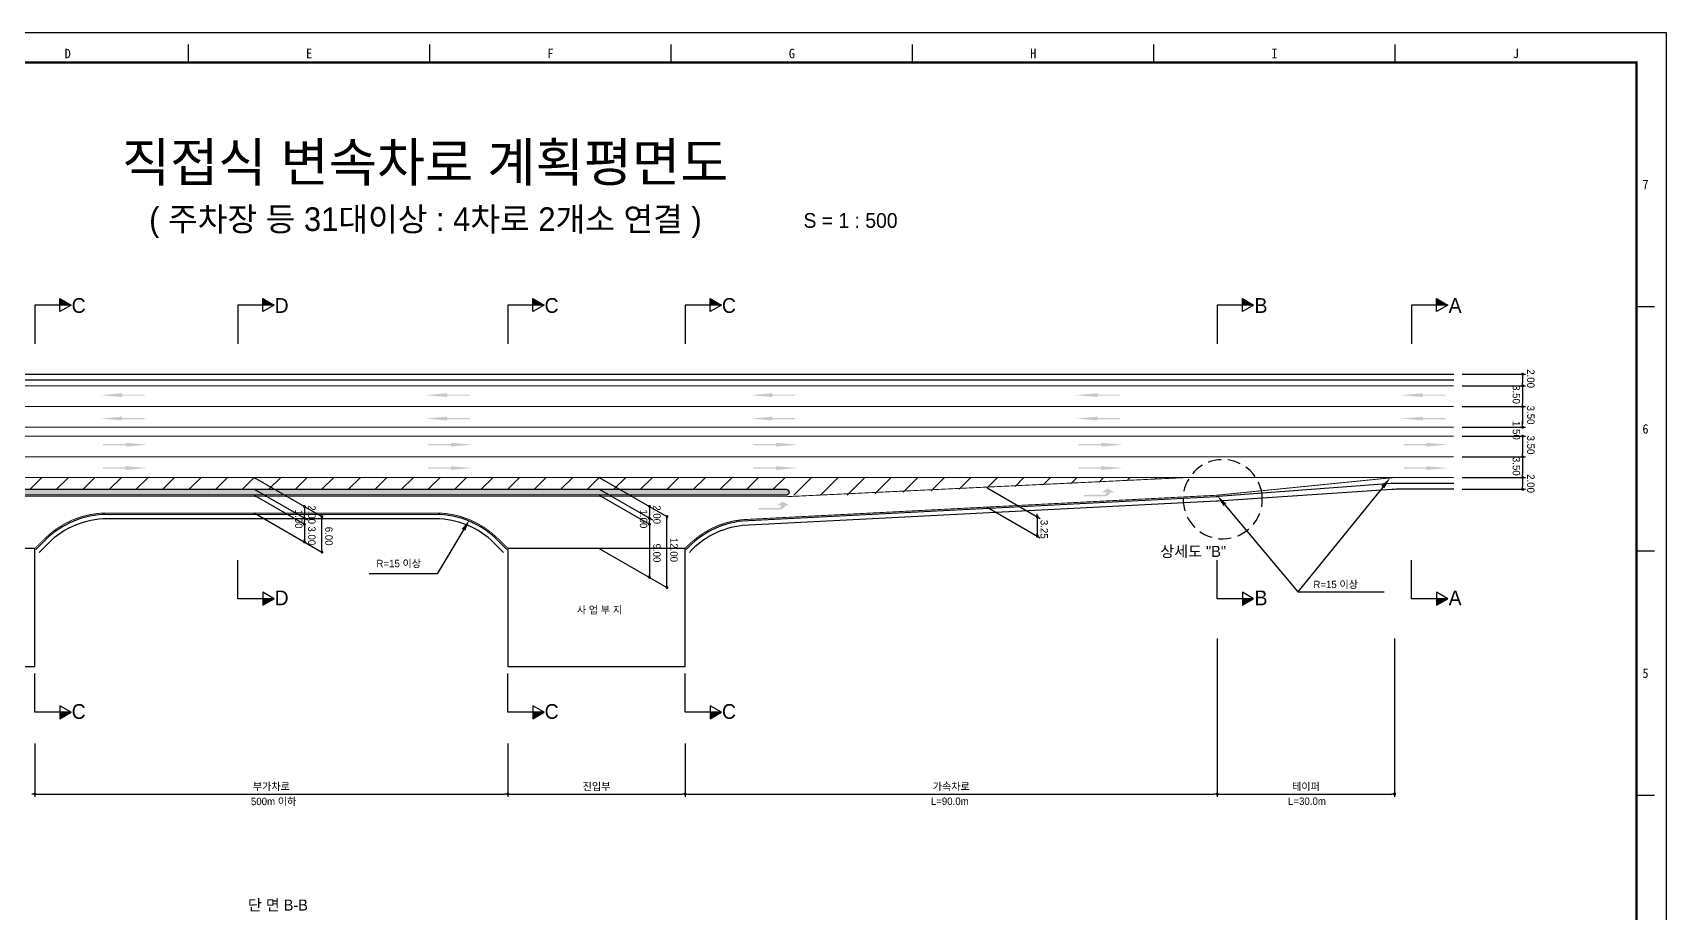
# Model space of a CAD drawing. Header units: millimetres. Extents: x 579 to 1002, y -21 to 278.
# Drawn here: x 725.7 to 1002, y 129.6 to 278.4 of the extents above; entities that cross this region are included whole.
import ezdxf
from ezdxf.enums import TextEntityAlignment as Align

# ---------------------------------------------------------------- set-up
doc = ezdxf.new("R2010")
doc.units = ezdxf.units.MM
doc.linetypes.add('HIDDEN', pattern=[9.525, 6.35, -3.175])
for name, color, linetype in [('CC-GSTR-0004', 4, 'Continuous'), ('CM-LANE-0030', 30, 'Continuous'), ('CZ-DIMT-0002', 7, 'Continuous'), ('CZ-LIN1-0007', 7, 'Continuous'), ('CZ-LIN2-0003', 3, 'Continuous'), ('CZ-LINE-0001', 7, 'Continuous'), ('CZ-TEXT-BOX0', 7, 'Continuous'), ('TITLE', 7, 'Continuous')]:
    doc.layers.add(name, color=color, linetype=linetype)
doc.styles.add('돋움', font='')
doc.styles.add('돋음체', font='')
doc.styles.get('돋움').set_extended_font_data('Dotum')
doc.styles.get('돋음체').set_extended_font_data('DotumChe')

# ---------------------------------------------------------------- blocks, each defined once
blk = doc.blocks.new('_Dot')
at = {"color": 0, "linetype": 'ByBlock', "lineweight": -2}
blk.add_line((-0.5, 0), (-1, 0), dxfattribs=at)
at = {"color": 0, "linetype": 'ByBlock', "const_width": 0.5}
blk.add_lwpolyline([(-0.25, 0, 1), (0.25, 0, 1)], format="xyb", close=True, dxfattribs=at)

msp = doc.modelspace()

# ---------------------------------------------------------------- hatches: boundary and pattern name
at = {"layer": 'CM-LANE-0030'}
h = msp.add_hatch(dxfattribs=at)
h.set_pattern_fill('ANSI31', color=256, style=0)
h.set_pattern_definition([(45, (-1394.8625, 433.8724), (-2.245064, 2.245064), [])])
h.paths.add_polyline_path([(653.65, 203.17), (682.33, 200.17), (687.14, 200.17), (687.11, 200.17, -0.949204), (687.16, 201.17), (853.17, 201.17, -0.974596), (853.2, 200.17), (853.18, 200.17), (862.91, 200.17), (921.15, 203.17)])
at = {"layer": 'CZ-LIN1-0007'}
for points in [[(740.84, 217.42), (740.84, 217.2), (744.67, 217.2), (744.67, 216.99), (740.84, 216.99), (740.84, 216.77), (737.19, 217.09)], [(795.84, 217.42), (795.84, 217.2), (799.67, 217.2), (799.67, 216.99), (795.84, 216.99), (795.84, 216.77), (792.19, 217.09)], [(850.84, 217.42), (850.84, 217.2), (854.67, 217.2), (854.67, 216.99), (850.84, 216.99), (850.84, 216.77), (847.19, 217.09)], [(905.84, 217.42), (905.84, 217.2), (909.67, 217.2), (909.67, 216.99), (905.84, 216.99), (905.84, 216.77), (902.19, 217.09)], [(960.84, 217.42), (960.84, 217.2), (964.67, 217.2), (964.67, 216.99), (960.84, 216.99), (960.84, 216.77), (957.19, 217.09)], [(740.84, 213.46), (740.84, 213.24), (744.67, 213.24), (744.67, 213.03), (740.84, 213.03), (740.84, 212.81), (737.19, 213.14)], [(795.84, 213.46), (795.84, 213.24), (799.67, 213.24), (799.67, 213.03), (795.84, 213.03), (795.84, 212.81), (792.19, 213.14)], [(850.84, 213.46), (850.84, 213.24), (854.67, 213.24), (854.67, 213.03), (850.84, 213.03), (850.84, 212.81), (847.19, 213.14)], [(905.84, 213.46), (905.84, 213.24), (909.67, 213.24), (909.67, 213.03), (905.84, 213.03), (905.84, 212.81), (902.19, 213.14)], [(960.84, 213.46), (960.84, 213.24), (964.67, 213.24), (964.67, 213.03), (960.84, 213.03), (960.84, 212.81), (957.19, 213.14)], [(741.45, 209.04), (741.45, 208.83), (737.62, 208.83), (737.62, 208.61), (741.45, 208.61), (741.45, 208.4), (745.1, 208.72)], [(796.45, 209.04), (796.45, 208.83), (792.62, 208.83), (792.62, 208.61), (796.45, 208.61), (796.45, 208.4), (800.1, 208.72)], [(851.45, 209.04), (851.45, 208.83), (847.62, 208.83), (847.62, 208.61), (851.45, 208.61), (851.45, 208.4), (855.1, 208.72)], [(906.45, 209.04), (906.45, 208.83), (902.62, 208.83), (902.62, 208.61), (906.45, 208.61), (906.45, 208.4), (910.1, 208.72)], [(961.45, 209.04), (961.45, 208.83), (957.62, 208.83), (957.62, 208.61), (961.45, 208.61), (961.45, 208.4), (965.1, 208.72)], [(741.45, 205.08), (741.45, 204.87), (737.62, 204.87), (737.62, 204.65), (741.45, 204.65), (741.45, 204.44), (745.1, 204.76)], [(796.45, 205.08), (796.45, 204.87), (792.62, 204.87), (792.62, 204.65), (796.45, 204.65), (796.45, 204.44), (800.1, 204.76)], [(851.45, 205.08), (851.45, 204.87), (847.62, 204.87), (847.62, 204.65), (851.45, 204.65), (851.45, 204.44), (855.1, 204.76)], [(906.45, 205.08), (906.45, 204.87), (902.62, 204.87), (902.62, 204.65), (906.45, 204.65), (906.45, 204.44), (910.1, 204.76)], [(961.45, 205.08), (961.45, 204.87), (957.62, 204.87), (957.62, 204.65), (961.45, 204.65), (961.45, 204.44), (965.1, 204.76)], [(852.06, 197.75, 0.267976), (853.09, 198.43), (853.72, 198.43), (852.55, 199.09), (851.6, 198.44), (852.3, 198.44, -0.504994), (851.99, 198.02), (848.52, 198), (848.53, 197.73)], [(907.06, 199.98, 0.267976), (908.09, 200.67), (908.72, 200.67), (907.55, 201.32), (906.6, 200.68), (907.3, 200.67, -0.504994), (906.99, 200.25), (903.52, 200.23), (903.53, 199.96)]]:
    msp.add_hatch(color=256, dxfattribs=at).paths.add_polyline_path(points)
at = {"layer": 'CZ-LIN2-0003'}
h = msp.add_hatch(dxfattribs=at)
h.set_pattern_fill('CROSS', color=256, scale=0.075, style=0)
h.set_pattern_definition([(0, (-1394.8625, 433.87236), (0.47625, 0.47625), [0.238125, -0.714375]), (90, (-1394.74343, 433.7533), (-0.47625, 0.47625), [0.238125, -0.714375])])
h.paths.add_polyline_path([(853.17, 201.17), (687.16, 201.17, 1), (687.16, 200.17), (853.17, 200.17, 1)])
at = {"layer": 'CZ-LINE-0001'}
for points in [[(730.33, 233.44), (730.33, 232.34), (732.23, 232.34)], [(764.66, 233.44), (764.66, 232.34), (766.56, 232.34)], [(810.33, 233.44), (810.33, 232.34), (812.23, 232.34)], [(840.33, 233.44), (840.33, 232.34), (842.23, 232.34)], [(930.33, 233.44), (930.33, 232.34), (932.23, 232.34)], [(963.16, 233.44), (963.16, 232.34), (965.07, 232.34)], [(766.56, 182.67), (764.66, 182.67), (764.66, 181.57)], [(932.23, 182.67), (930.33, 182.67), (930.33, 181.57)], [(965.07, 182.67), (963.16, 182.67), (963.16, 181.57)], [(732.23, 163.46), (730.33, 163.46), (730.33, 162.36)], [(812.23, 163.46), (810.33, 163.46), (810.33, 162.36)], [(842.23, 163.46), (840.33, 163.46), (840.33, 162.36)]]:
    msp.add_hatch(color=256, dxfattribs=at).paths.add_polyline_path(points)

# ---------------------------------------------------------------- linework, layer by layer
at = {"color": 0, "linetype": 'ByBlock', "lineweight": -2}
for p, q in [((977.74, 220.42), (977.74, 220.17)), ((977.74, 218.92), (977.74, 219.17)), ((977.74, 218.42), (977.74, 218.17)), ((977.74, 215.42), (977.74, 215.67)), ((977.74, 214.92), (977.74, 214.67)), ((977.74, 211.92), (977.74, 212.17)), ((977.74, 211.92), (977.74, 212.17)), ((977.74, 209.92), (977.74, 209.67)), ((977.74, 209.92), (977.74, 209.67)), ((977.74, 206.92), (977.74, 207.17)), ((977.74, 206.42), (977.74, 206.17)), ((977.74, 203.42), (977.74, 203.67)), ((977.74, 202.92), (977.74, 202.67)), ((977.74, 201.42), (977.74, 201.67)), ((771.68, 198.01), (771.68, 197.76)), ((771.68, 196.51), (771.68, 196.76)), ((774.64, 196.31), (774.64, 196.06)), ((830.05, 198.01), (830.05, 197.76)), ((830.05, 196.51), (830.05, 196.76)), ((833.01, 196.31), (833.01, 196.06)), ((895.65, 196.76), (895.65, 197.01)), ((895.65, 196.26), (895.65, 196.01)), ((771.68, 196.01), (771.68, 195.76)), ((771.68, 195.51), (771.68, 195.76)), ((830.05, 196.01), (830.05, 195.76)), ((830.05, 195.51), (830.05, 195.76)), ((895.65, 193.51), (895.65, 193.76)), ((771.68, 192.51), (771.68, 192.76)), ((774.64, 190.81), (774.64, 191.06)), ((830.05, 186.53), (830.05, 186.78)), ((833.01, 184.82), (833.01, 185.07))]:
    msp.add_line(p, q, dxfattribs=at)
at = {"color": 0, "linetype": 'ByBlock', "const_width": 0.25}
for points in [[(977.74, 220.54, 1), (977.74, 220.79, 1)], [(977.74, 218.79, 1), (977.74, 218.54, 1)], [(977.74, 218.54, 1), (977.74, 218.79, 1)], [(977.74, 215.29, 1), (977.74, 215.04, 1)], [(977.74, 215.04, 1), (977.74, 215.29, 1)], [(977.74, 211.79, 1), (977.74, 211.54, 1)], [(977.74, 211.79, 1), (977.74, 211.54, 1)], [(977.74, 210.04, 1), (977.74, 210.29, 1)], [(977.74, 210.04, 1), (977.74, 210.29, 1)], [(977.74, 206.79, 1), (977.74, 206.54, 1)], [(977.74, 206.54, 1), (977.74, 206.79, 1)], [(977.74, 203.04, 1), (977.74, 203.29, 1)], [(977.74, 203.29, 1), (977.74, 203.04, 1)], [(977.74, 201.29, 1), (977.74, 201.04, 1)], [(771.68, 198.14, 1), (771.68, 198.39, 1)], [(771.68, 196.39, 1), (771.68, 196.14, 1)], [(771.68, 196.14, 1), (771.68, 196.39, 1)], [(774.64, 196.43, 1), (774.64, 196.68, 1)], [(830.05, 198.14, 1), (830.05, 198.39, 1)], [(830.05, 196.14, 1), (830.05, 196.39, 1)], [(830.05, 196.39, 1), (830.05, 196.14, 1)], [(833.01, 196.43, 1), (833.01, 196.68, 1)], [(895.65, 196.64, 1), (895.65, 196.39, 1)], [(895.65, 196.39, 1), (895.65, 196.64, 1)], [(771.68, 195.39, 1), (771.68, 195.14, 1)], [(830.05, 195.39, 1), (830.05, 195.14, 1)], [(895.65, 193.39, 1), (895.65, 193.14, 1)], [(771.68, 192.39, 1), (771.68, 192.14, 1)], [(774.64, 190.68, 1), (774.64, 190.43, 1)], [(830.05, 186.4, 1), (830.05, 186.15, 1)], [(833.01, 184.69, 1), (833.01, 184.44, 1)]]:
    msp.add_lwpolyline(points, format="xyb", close=True, dxfattribs=at)
at = {"layer": 'CC-GSTR-0004'}
for points in [[(626.09, 220.67), (966.09, 220.67)], [(626.09, 219.67), (966.09, 219.67)]]:
    msp.add_lwpolyline(points, dxfattribs=at)
for points in [[(966.09, 202.17), (956.65, 202.17, 0.01872), (955.53, 202.13), (926.26, 199.93, -0.005853), (925.91, 199.91), (845.74, 195.78, 0.185887), (836.27, 191)], [(966.09, 201.17), (956.59, 201.17, 0.016655), (955.59, 201.14), (926.2, 199.18), (926.2, 199.18, -0.003788), (925.98, 199.16), (925.98, 199.16), (845.79, 195.03, 0.185554), (836.83, 190.5)], [(805.91, 190.99), (804.31, 192.6, 0.198912), (793.88, 196.92), (738.3, 196.92, 0.198912), (727.87, 192.6), (726.27, 190.99)], [(805.38, 190.46), (803.78, 192.07, 0.198912), (793.88, 196.17), (738.3, 196.17, 0.198912), (728.4, 192.07), (726.8, 190.46)]]:
    msp.add_lwpolyline(points, format="xyb", dxfattribs=at)
at = {"layer": 'CM-LANE-0030', "const_width": 0.15}
for points in [[(626.09, 211.67), (966.09, 211.67)], [(626.09, 210.17), (966.09, 210.17)]]:
    msp.add_lwpolyline(points, dxfattribs=at)
msp.add_lwpolyline([(853.17, 199.92), (687.21, 199.92), (653.65, 203.17), (921.15, 203.17)], close=True, dxfattribs=at)
at = {"layer": 'CZ-LIN1-0007', "const_width": 0.15}
msp.add_lwpolyline([(626.09, 218.67), (966.09, 218.67)], dxfattribs=at)
at = {"layer": 'CZ-LIN1-0007', "linetype": 'HIDDEN', "const_width": 0.15}
for points in [[(626.09, 215.17), (966.09, 215.17)], [(626.09, 206.67), (966.09, 206.67)], [(921.15, 203.17), (956.84, 203.17)]]:
    msp.add_lwpolyline(points, dxfattribs=at)
at = {"layer": 'CZ-LIN1-0007', "const_width": 0.15}
for points in [[(966.09, 203.17), (956.84, 203.17, 0.024922), (955.34, 203.1), (926.45, 200.21), (926.45, 200.21, -0.012053), (925.73, 200.15), (925.73, 200.15), (845.72, 196.03, 0.185992), (836.09, 191.17)], [(806.09, 191.17), (804.48, 192.78, 0.198912), (793.88, 197.17), (738.3, 197.17, 0.198912), (727.7, 192.78), (726.09, 191.17)]]:
    msp.add_lwpolyline(points, format="xyb", dxfattribs=at)
at = {"layer": 'CZ-LIN2-0003'}
msp.add_lwpolyline([(853.17, 201.17, -0.974596), (853.2, 200.17), (853.18, 200.17), (687.14, 200.17), (687.11, 200.17, -0.949204), (687.16, 201.17)], format="xyb", close=True, dxfattribs=at)
for points in [[(726.09, 191.17), (696.09, 191.17), (696.09, 171.17), (726.09, 171.17)], [(836.09, 191.17), (806.09, 191.17), (806.09, 171.17), (836.09, 171.17)]]:
    msp.add_lwpolyline(points, close=True, dxfattribs=at)
at = {"layer": 'CZ-LINE-0001'}
for p, q in [((732.23, 232.34), (726.09, 232.34)), ((726.09, 232.34), (726.09, 225.8)), ((730.33, 231.24), (730.33, 233.44)), ((730.33, 233.44), (732.23, 232.34)), ((732.23, 232.34), (730.33, 231.24)), ((766.56, 232.34), (760.42, 232.34)), ((760.42, 232.34), (760.42, 225.8)), ((764.66, 231.24), (764.66, 233.44)), ((764.66, 233.44), (766.56, 232.34)), ((766.56, 232.34), (764.66, 231.24)), ((812.23, 232.34), (806.09, 232.34)), ((806.09, 232.34), (806.09, 225.8)), ((810.33, 231.24), (810.33, 233.44)), ((810.33, 233.44), (812.23, 232.34)), ((812.23, 232.34), (810.33, 231.24)), ((842.23, 232.34), (836.09, 232.34)), ((836.09, 232.34), (836.09, 225.8)), ((840.33, 231.24), (840.33, 233.44)), ((840.33, 233.44), (842.23, 232.34)), ((842.23, 232.34), (840.33, 231.24)), ((932.23, 232.34), (926.09, 232.34)), ((926.09, 232.34), (926.09, 225.8)), ((930.33, 231.24), (930.33, 233.44)), ((930.33, 233.44), (932.23, 232.34)), ((932.23, 232.34), (930.33, 231.24)), ((965.07, 232.34), (958.92, 232.34)), ((958.92, 232.34), (958.92, 225.8)), ((963.16, 231.24), (963.16, 233.44)), ((963.16, 233.44), (965.07, 232.34)), ((965.07, 232.34), (963.16, 231.24)), ((967.51, 220.67), (978.24, 220.67)), ((967.51, 218.67), (978.24, 218.67)), ((967.51, 218.67), (978.24, 218.67)), ((977.74, 220.17), (977.74, 219.17)), ((977.74, 218.17), (977.74, 215.67)), ((967.51, 215.17), (978.24, 215.17)), ((967.51, 215.17), (978.24, 215.17)), ((977.74, 214.67), (977.74, 212.17)), ((967.51, 211.67), (978.24, 211.67)), ((967.51, 211.67), (978.24, 211.67)), ((967.51, 210.17), (978.24, 210.17)), ((967.51, 210.17), (978.24, 210.17)), ((977.74, 212.17), (977.74, 212.67)), ((977.74, 209.67), (977.74, 207.17)), ((977.74, 209.67), (977.74, 209.17)), ((967.51, 206.67), (978.24, 206.67)), ((967.51, 206.67), (978.24, 206.67)), ((977.74, 206.17), (977.74, 203.67)), ((763.18, 203.17), (774.64, 196.56)), ((821.55, 203.17), (833.01, 196.56)), ((967.51, 203.17), (978.24, 203.17)), ((967.51, 203.17), (978.24, 203.17)), ((977.74, 202.67), (977.74, 201.67)), ((763.18, 201.17), (772.18, 195.98)), ((763.18, 201.17), (772.18, 195.98)), ((763.18, 200.17), (771.68, 195.26)), ((821.55, 201.17), (830.55, 195.98)), ((821.55, 201.17), (830.55, 195.98)), ((821.55, 200.17), (830.05, 195.26)), ((887.16, 201.42), (896.15, 196.22)), ((967.51, 201.17), (978.24, 201.17)), ((763.18, 197.17), (774.64, 190.56)), ((771.68, 197.76), (771.68, 196.76)), ((774.64, 190.56), (774.64, 196.56)), ((830.05, 197.76), (830.05, 196.76)), ((833.01, 184.57), (833.01, 196.56)), ((887.16, 198.17), (896.15, 192.97)), ((771.68, 195.26), (771.68, 192.26)), ((830.05, 195.26), (830.05, 186.28)), ((895.65, 196.01), (895.65, 193.01)), ((821.55, 191.18), (833.01, 184.57)), ((760.42, 182.67), (760.42, 189.21)), ((926.09, 182.67), (926.09, 189.21)), ((958.92, 182.67), (958.92, 189.21)), ((766.56, 182.67), (760.42, 182.67)), ((766.56, 182.67), (764.66, 183.77)), ((764.66, 183.77), (764.66, 181.57)), ((764.66, 181.57), (766.56, 182.67)), ((932.23, 182.67), (926.09, 182.67)), ((932.23, 182.67), (930.33, 183.77)), ((930.33, 183.77), (930.33, 181.57)), ((930.33, 181.57), (932.23, 182.67)), ((939.7, 183.82), (954.33, 183.82)), ((965.07, 182.67), (958.92, 182.67)), ((965.07, 182.67), (963.16, 183.77)), ((963.16, 183.77), (963.16, 181.57)), ((963.16, 181.57), (965.07, 182.67)), ((926.09, 175.91), (926.09, 149.13)), ((926.09, 175.91), (926.09, 149.13)), ((956.09, 175.91), (956.09, 149.13)), ((726.09, 163.46), (726.09, 170)), ((806.09, 163.46), (806.09, 170)), ((836.09, 163.46), (836.09, 170)), ((732.23, 163.46), (726.09, 163.46)), ((732.23, 163.46), (730.33, 164.56)), ((730.33, 164.56), (730.33, 162.36)), ((730.33, 162.36), (732.23, 163.46)), ((812.23, 163.46), (806.09, 163.46)), ((812.23, 163.46), (810.33, 164.56)), ((810.33, 164.56), (810.33, 162.36)), ((810.33, 162.36), (812.23, 163.46)), ((842.23, 163.46), (836.09, 163.46)), ((842.23, 163.46), (840.33, 164.56)), ((840.33, 164.56), (840.33, 162.36)), ((840.33, 162.36), (842.23, 163.46)), ((726.09, 158.19), (726.09, 149.13)), ((726.09, 158.19), (726.09, 149.13)), ((806.09, 158.19), (806.09, 149.13)), ((806.09, 158.19), (806.09, 149.13)), ((836.09, 158.19), (836.09, 149.13)), ((836.09, 158.19), (836.09, 149.13)), ((726.59, 149.63), (805.59, 149.63)), ((806.59, 149.63), (835.59, 149.63)), ((836.59, 149.63), (925.59, 149.63)), ((926.59, 149.63), (955.59, 149.63))]:
    msp.add_line(p, q, dxfattribs=at)
at = {"layer": 'CZ-LINE-0001', "linetype": 'HIDDEN', "ltscale": 0.35}
msp.add_line((933.66, 200.27), (933.66, 200.28), dxfattribs=at)
at = {"layer": 'CZ-LINE-0001'}
for points in [[(954.08, 201.54), (939.7, 183.82)], [(927.38, 198.56), (939.7, 183.82)], [(798.59, 194.31), (794.14, 186.85), (782.65, 186.85)]]:
    msp.add_lwpolyline(points, dxfattribs=at)
at = {"layer": 'CZ-LINE-0001', "linetype": 'HIDDEN', "ltscale": 0.35}
msp.add_arc((927.01, 199.49), 6.7, 6.7667, 6.749, dxfattribs=at)
at = {"layer": 'CZ-LINE-0001'}
for points in [[(953.83, 201.75), (955.34, 203.1), (954.34, 201.33)], [(927.12, 198.34), (926.09, 200.09), (927.63, 198.77)], [(798.3, 194.48), (799.62, 196.03), (798.88, 194.14)]]:
    msp.add_solid(points, dxfattribs=at)
at = {"layer": 'TITLE', "color": 7, "linetype": 'Continuous'}
for p, q in [((752.07, 273.36), (752.07, 276.39)), ((792.89, 273.36), (792.89, 276.39)), ((833.71, 273.36), (833.71, 276.39)), ((874.54, 273.36), (874.54, 276.39)), ((915.36, 273.36), (915.36, 276.39)), ((956.19, 273.36), (956.19, 276.39)), ((1000.04, 232.04), (997.01, 232.04)), ((1000.04, 190.71), (997.01, 190.71)), ((1000.04, 149.38), (997.01, 149.38))]:
    msp.add_line(p, q, dxfattribs=at)
at = {"layer": 'TITLE'}
msp.add_lwpolyline([(578.69, -20.97), (1002.05, -20.97), (1002.05, 278.4), (578.69, 278.4)], close=True, dxfattribs=at)
at = {"layer": 'TITLE', "linetype": 'Continuous', "const_width": 0.403}
msp.add_lwpolyline([(588.77, -15.94), (588.77, 273.36), (997.01, 273.36), (997.01, -15.94)], close=True, dxfattribs=at)

# ---------------------------------------------------------------- block references
at = {"layer": 'CZ-LINE-0001', "xscale": 0.5, "yscale": 0.5, "zscale": 0.5}
for p in [(726.09, 149.63), (806.09, 149.63), (836.09, 149.63), (926.09, 149.63), (956.09, 149.63)]:
    msp.add_blockref('_Dot', p, dxfattribs=at)
at = {"layer": 'CZ-LINE-0001', "xscale": 0.5, "yscale": 0.5, "zscale": 0.5, "rotation": 180}
for p in [(726.09, 149.63), (806.09, 149.63), (836.09, 149.63), (926.09, 149.63)]:
    msp.add_blockref('_Dot', p, dxfattribs=at)

# ---------------------------------------------------------------- texts
at = {"layer": 'CZ-DIMT-0002', "style": '돋움'}
for s, height, p in [('C', 2.5, (733.49, 232.26)), ('D', 2.5, (767.82, 232.26)), ('C', 2.5, (813.49, 232.26)), ('C', 2.5, (843.49, 232.26)), ('B', 2.5, (933.49, 232.26)), ('A', 2.5, (966.32, 232.26)), ('상세도 "B"', 1.875, (922.01, 190.66)), ('R=15 이상', 1.25, (787.64, 188.62)), ('R=15 이상', 1.25, (946.12, 185.08)), ('D', 2.5, (767.82, 182.8)), ('B', 2.5, (933.49, 182.8)), ('A', 2.5, (966.32, 182.8)), ('사 업 부 지', 1.25, (821.58, 180.76)), ('C', 2.5, (733.49, 163.59)), ('C', 2.5, (813.49, 163.59)), ('C', 2.5, (843.49, 163.59)), ('500m 이하', 1.25, (766.47, 148.37)), ('L=90.0m', 1.25, (880.84, 148.41)), ('L=30.0m', 1.25, (941.26, 148.41))]:
    msp.add_text(s, height=height, dxfattribs=at).set_placement(p, align=Align.MIDDLE_CENTER)
for s, p in [('2.00', (978.5, 221.48)), ('3.50', (976.06, 218.79)), ('3.50', (978.5, 215.32)), ('1.50', (976.06, 212.73)), ('3.50', (978.5, 210.26)), ('3.50', (976.06, 206.65)), ('2.00', (978.5, 203.73))]:
    msp.add_text(s, height=1.25, rotation=270, dxfattribs=at).set_placement(p)
at = {"layer": 'CZ-DIMT-0002', "char_height": 1.25, "attachment_point": 5, "rotation": 270, "style": '돋움'}
for s, insert in [('1.00', (770.72, 196.12)), ('\\A1;2.00', (772.93, 196.88)), ('1.00', (829.04, 196.16)), ('\\A1;2.00', (831.3, 196.88)), ('3.00', (772.93, 193.3)), ('6.00', (775.82, 193.24)), ('3.25', (896.81, 194.41)), ('9.00', (831.3, 190.4)), ('12.00', (834.19, 190.91))]:
    msp.add_mtext(s, dxfattribs=dict(at, insert=insert))
at = {"layer": 'CZ-LINE-0001', "char_height": 1.25, "attachment_point": 5, "style": '돋움'}
for s, insert in [('\\A1;부가차로', (766.09, 150.83)), ('\\A1;진입부', (821.09, 150.83)), ('\\A1;가속차로', (881.09, 150.83)), ('\\A1;테이퍼', (941.09, 150.83))]:
    msp.add_mtext(s, dxfattribs=dict(at, insert=insert))
at = {"layer": 'CZ-TEXT-BOX0', "style": '돋움'}
msp.add_text('단 면 B-B', height=1.875, dxfattribs=at).set_placement((767.19, 130.85), align=Align.MIDDLE_CENTER)
at = {"layer": 'TITLE', "color": 3, "linetype": 'Continuous', "style": '돋음체'}
for s, p in [('D', (731.65, 274.88)), ('E', (772.48, 274.88)), ('F', (813.3, 274.88)), ('G', (854.13, 274.88)), ('H', (894.95, 274.88)), ('I', (935.78, 274.88)), ('J', (976.6, 274.88)), ('7', (998.52, 252.71)), ('6', (998.52, 211.38)), ('5', (998.52, 170.05))]:
    msp.add_text(s, height=1.59, dxfattribs=at).set_placement(p, align=Align.MIDDLE)
at = {"layer": 'TITLE', "style": '돋움'}
for s, height, p in [('직접식 변속차로 계획평면도', 6.5, (792.1, 256.49)), ('( 주차장 등 31대이상 : 4차로 2개소 연결 )', 4, (792.15, 246.86))]:
    msp.add_text(s, height=height, dxfattribs=at).set_placement(p, align=Align.MIDDLE_CENTER)
msp.add_text('S = 1 : 500', height=2.5, dxfattribs=at).set_placement((856.1, 246.64), align=Align.MIDDLE_LEFT)

doc.saveas('drawing.dxf')
